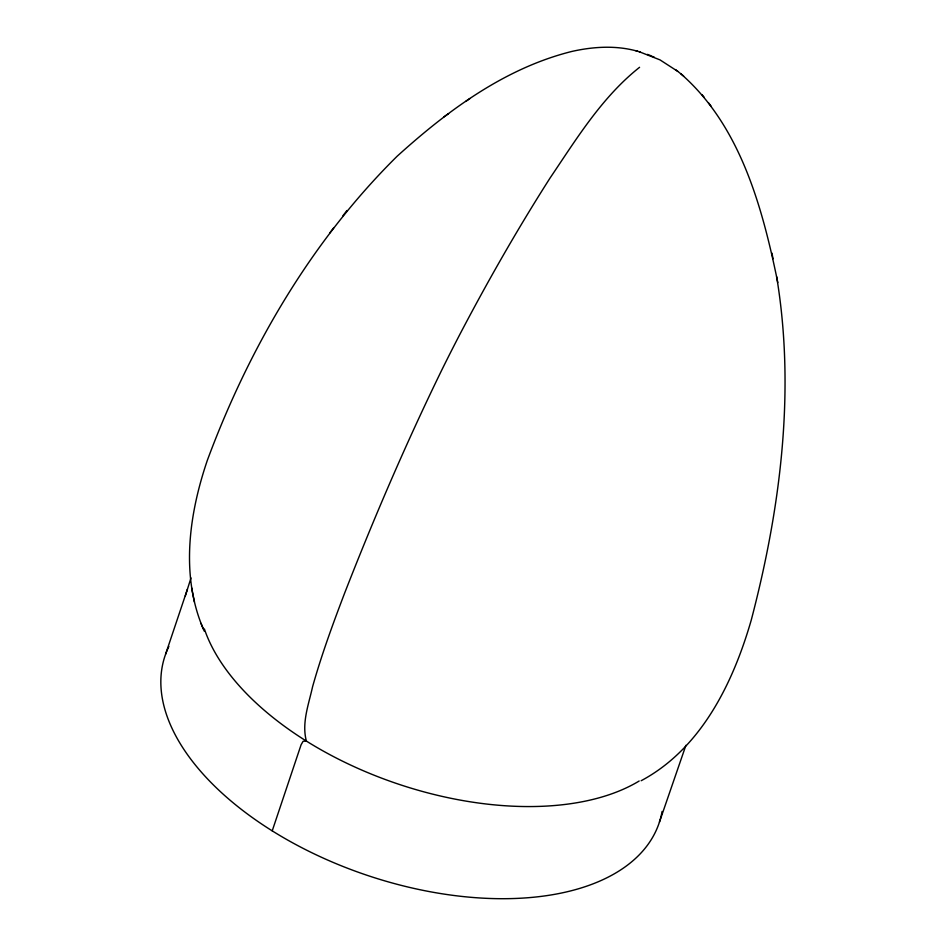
<?xml version="1.0" encoding="UTF-8"?>
<svg xmlns="http://www.w3.org/2000/svg" width="946" height="946" viewBox="0 0 946 946"><rect width="100%" height="100%" fill="white"/><g stroke="black" fill="none" stroke-linecap="round" stroke-linejoin="round"><path stroke-width="1.42" d="M185.298 595.956L190.997 577.923M187.414 589.252L165.609 654.171M272.223 830.86L301.1 744.75L303.122 741.274L306.398 741.096C301.514 723.087 308.692 704.392 312.558 686.831C321.474 655.034 332.862 624.005 344.616 593.166C374.084 517.639 406.141 443.083 441.687 370.217A675.87 223.445 -58 0 1 460.028 334.056C487.911 280.879 517.722 228.684 550.04 178.061C576.54 138.826 601.999 97.048 639.579 67.296M659.445 822.074L685.909 745.306M637.533 51.226C616.142 45.195 593.343 46.614 571.881 51.439C504.892 68.112 447.541 110.623 397.143 156.232C311.565 240.852 249.023 347.892 207.34 460.324C188.833 514.719 180.118 577.036 204.265 631.159M329.728 233L333.879 227.596M342.925 215.759L346.957 210.52M443.97 116.843L448.558 113.626M465.763 101.447L469.914 98.526M641.163 780.722C701.293 748.57 733.126 682.858 751.278 619.985C780.415 508.735 795.645 390.804 776.607 276.563M639.011 51.64L659.989 59.882L677.785 71.388M635.889 50.788L640.052 51.912M651.25 55.885L647.502 54.383M652.338 56.358L654.218 57.15M680.943 73.906C740.647 126.043 762.488 207.943 777.801 282.606M675.515 69.59L683.627 76.035M702.074 94.671L704.179 97.355M708.566 102.901L710.943 105.94M200.99 623.379L203.248 628.747M191.612 587.797L194.415 601.975M771.924 253.09L773.048 258.766M639.177 781.006A251.719 138.199 18.7 0 1 392.708 782.176A251.719 138.199 18.7 0 1 204.36 628.901M662.094 811.455A260.812 143.189 18.7 0 1 367.781 875.535A260.812 143.189 18.7 0 1 168.885 646.461"/></g></svg>
